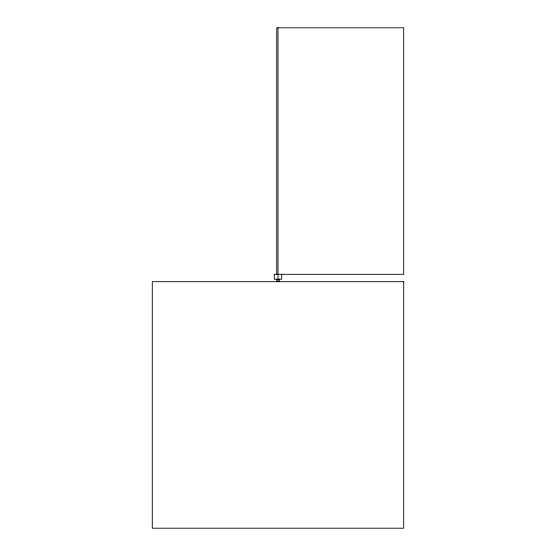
<?xml version="1.0" encoding="UTF-8"?>
<svg xmlns="http://www.w3.org/2000/svg" width="556" height="556" viewBox="0 0 556 556"><rect width="100%" height="100%" fill="white"/><g stroke="black" fill="none" stroke-linecap="round" stroke-linejoin="round"><path stroke-width="0.83" d="M281.697 274.303L281.697 279.23L274.303 279.23L274.303 274.303L403.719 274.303L403.719 27.8L276.77 27.8L276.77 274.303M279.23 279.23L279.23 281.697M278 27.8L278 281.697M276.77 279.23L276.77 281.697M403.719 281.697L152.281 281.697L152.281 528.2L403.719 528.2L403.719 281.697"/></g></svg>
